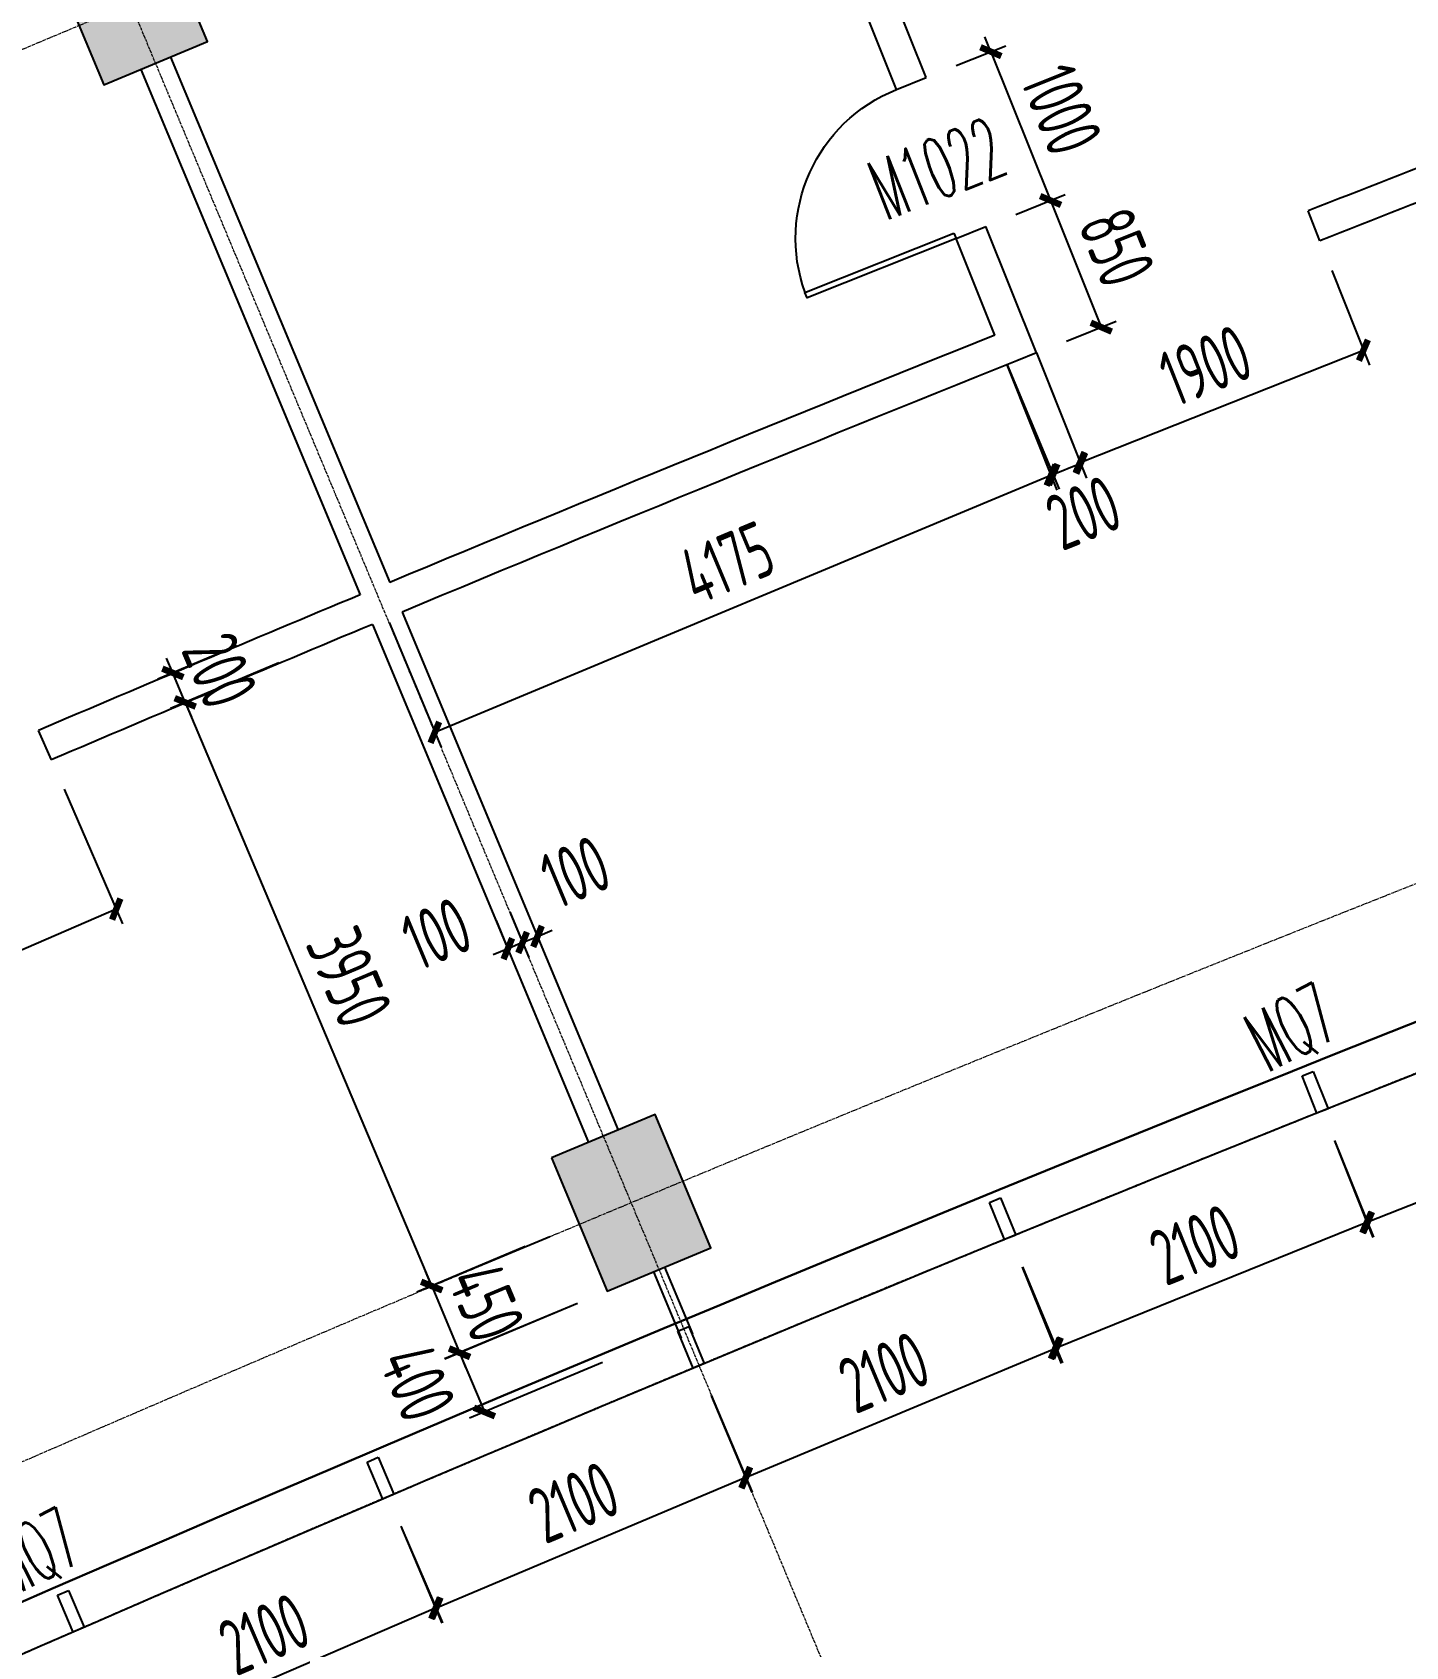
# Model space of a CAD drawing. Header units: millimetres. Extents: x 0 to 12095980, y -6694179 to 0.
# Drawn here: x 11661943 to 11670504, y -6425987 to -6415919 of the extents above; entities that cross this region are included whole.
import ezdxf

# ---------------------------------------------------------------- set-up
doc = ezdxf.new("R2010")
doc.units = ezdxf.units.MM
doc.header["$LTSCALE"] = 10
doc.linetypes.add('A1-RG-AXIS$0$CENTER', pattern=[50.8, 31.75, -6.35, 6.35, -6.35])
doc.linetypes.add('A1-RI-F2$0$HIDDEN2', pattern=[0.1875, 0.125, -0.0625])
for name, color, linetype in [('A1-RD-2F$0$A-DIMS-1：100', 1, 'Continuous'), ('A1-RD-2F$0$A-GLAZ', 140, 'Continuous'), ('A1-RD-2F$0$A-louban', 5, 'Continuous'), ('A1-RG-AXIS$0$A-COLU-HATH', 8, 'Continuous'), ('A1-RG-AXIS$0$A-COLUMN', 7, 'Continuous'), ('A1-RG-AXIS$0$A2-RG-AXIS-150$0$A-DIMS-100', 1, 'Continuous'), ('A1-RI-F2$0$A-DIMS-1：100', 1, 'Continuous'), ('A1-RI-F2$0$A-DOOR', 32, 'Continuous'), ('A1-RI-F2$0$A-FUZHUXIAN', 55, 'A1-RI-F2$0$HIDDEN2'), ('A1-RI-F2$0$A-HOLE', 2, 'Continuous'), ('A1-RI-F2$0$A-STRS-HRAL', 3, 'Continuous'), ('A1-RI-F2$0$A-TEXT1', 4, 'Continuous'), ('A1-RI-F2$0$A-WALL', 7, 'Continuous'), ('A1-RI-F2$0$N-SYMB-DOOR', 13, 'Continuous'), ('A1-RI-F2$0$N-SYMB-DOOR1', 13, 'Continuous'), ('A1-RI-F2$0$N-SYMB-DOOR2', 13, 'Continuous')]:
    doc.layers.add(name, color=color, linetype=linetype)
doc.layers.add('A1-RG-AXIS$0$A-GRID', color=1, linetype='A1-RG-AXIS$0$CENTER', lineweight=9)
doc.styles.add('A1-RD-2F$0$XD2008', font='xd-hzs.shx', dxfattribs={"width": 0.7, "bigfont": 'xd-hztxt.shx'})
doc.styles.add('A1-RG-AXIS$0$A2-RG-AXIS-150$0$XD2008', font='romans.shx', dxfattribs={"width": 0.7})
doc.styles.add('A1-RI-F2$0$ECADI', font='gbeitc.shx', dxfattribs={"width": 0.7, "bigfont": 'gbcbig.shx'})
doc.styles.add('A1-RI-F2$0$ECADI-SYM', font='simplex.shx', dxfattribs={"width": 0.7, "bigfont": 'hztxt.shx'})
doc.styles.add('A1-RI-F2$0$XD2008', font='xd-hzs.shx', dxfattribs={"width": 0.7, "bigfont": 'xd-hztxt.shx'})
doc.dimstyles.new('A1-RD-2F$0$XD100$0', dxfattribs={"dimscale": 100, "dimtxt": 3.5, "dimasz": 2, "dimexe": 1, "dimexo": 2, "dimgap": 1, "dimtad": 1, "dimdec": 0, "dimdsep": 46, "dimtxsty": 'A1-RD-2F$0$XD2008', "dimblk": 'A1-RD-2F$0$_ArchTick', "dimblk1": 'A1-RD-2F$0$_ArchTick', "dimblk2": 'A1-RD-2F$0$_ArchTick', "dimsah": 1, "dimcen": 2.5, "dimclrd": 1, "dimclre": 1, "dimclrt": 4, "dimaunit": 1, "dimadec": 0, "dimazin": 0, "dimtfac": 1, "dimtdec": 0, "dimtix": 1, "dimtmove": 2, "dimatfit": 3, "dimfxl": 1, "dimtolj": 1, "dimtzin": 0, "dimarcsym": 0})
doc.dimstyles.new('A1-RG-AXIS$0$A2-RG-AXIS-150$0$XD100', dxfattribs={"dimscale": 100, "dimtxt": 5.5, "dimasz": 1.5, "dimexe": 1, "dimexo": 2, "dimgap": 0.5, "dimtad": 1, "dimdec": 0, "dimdsep": 46, "dimtxsty": 'A1-RG-AXIS$0$A2-RG-AXIS-150$0$XD2008', "dimblk": 'A1-RG-AXIS$0$A2-RG-AXIS-150$0$_ArchTick', "dimcen": 2.5, "dimclrt": 4, "dimaunit": 1, "dimadec": 3, "dimazin": 0, "dimtfac": 1, "dimtdec": 0, "dimtix": 1, "dimtmove": 0, "dimatfit": 3, "dimfxl": 1, "dimtolj": 1, "dimtzin": 0, "dimarcsym": 0})
doc.dimstyles.new('A1-RI-F2$0$XD100$0', dxfattribs={"dimscale": 100, "dimtxt": 3.5, "dimasz": 2, "dimexe": 1, "dimexo": 2, "dimgap": 1, "dimtad": 1, "dimdec": 0, "dimdsep": 46, "dimtxsty": 'A1-RI-F2$0$XD2008', "dimblk1": 'A1-RI-F2$0$_ArchTick', "dimblk2": 'A1-RI-F2$0$_ArchTick', "dimsah": 1, "dimcen": 2.5, "dimclrd": 1, "dimclre": 1, "dimclrt": 4, "dimaunit": 1, "dimadec": 0, "dimazin": 0, "dimtfac": 1, "dimtdec": 0, "dimtix": 1, "dimtmove": 2, "dimatfit": 3, "dimfxl": 1, "dimtolj": 1, "dimtzin": 0, "dimarcsym": 0})

# ---------------------------------------------------------------- blocks, each defined once
blk = doc.blocks.new('A1-RI-F2$0$A-X-D2-60$0$d1000')
at = {"layer": 'A1-RI-F2$0$A-DOOR'}
blk.add_lwpolyline([(1257258, 175907), (1257258, 175942), (1256258, 175942), (1256258, 175907)], close=True, dxfattribs=at)
blk.add_arc((1257258, 175942), 1000, 182.0058, 269.9549, dxfattribs=at)
blk = doc.blocks.new('A1-RD-2F$0$_ArchTick')
at = {"color": 0, "linetype": 'ByBlock', "const_width": 0.4}
blk.add_lwpolyline([(-0.5, -0.5), (0.5, 0.5)], dxfattribs=at)
blk = doc.blocks.new('*D660')
at = {"layer": 'A1-RD-2F$0$A-DIMS-1：100', "color": 1, "linetype": 'ByBlock', "lineweight": -2, "transparency": 16777216}
for p, q in [((11672011, -6422058), (11672250, -6422661)), ((11672213, -6422568), (11670261, -6423342)), ((11670059, -6422832), (11670298, -6423435))]:
    blk.add_line(p, q, dxfattribs=at)
at = {"layer": 'A1-RD-2F$0$A-DIMS-1：100', "color": 1, "linetype": 'ByBlock', "lineweight": -2, "transparency": 16777216, "xscale": 100, "yscale": 100, "zscale": 100}
for p, rotation in [((11672213, -6422568), 21.61996780708909), ((11670261, -6423342), 201.6199678070891)]:
    blk.add_blockref('A1-RD-2F$0$_ArchTick', p, dxfattribs=dict(at, rotation=rotation))
at = {"layer": 'A1-RD-2F$0$A-DIMS-1：100', "color": 4, "linetype": 'ByBlock', "transparency": 16777216, "insert": (11671136, -6422699), "char_height": 350, "attachment_point": 5, "rotation": 21.62, "style": 'A1-RD-2F$0$XD2008'}
blk.add_mtext('\\A1;2100', dxfattribs=at)
blk = doc.blocks.new('*D661')
at = {"layer": 'A1-RD-2F$0$A-DIMS-1：100', "color": 1, "linetype": 'ByBlock', "lineweight": -2, "transparency": 16777216}
for p, q in [((11670060, -6422831), (11670303, -6423432)), ((11670266, -6423340), (11668319, -6424127)), ((11668113, -6423619), (11668357, -6424220))]:
    blk.add_line(p, q, dxfattribs=at)
at = {"layer": 'A1-RD-2F$0$A-DIMS-1：100', "color": 1, "linetype": 'ByBlock', "lineweight": -2, "transparency": 16777216, "xscale": 100, "yscale": 100, "zscale": 100}
for p, rotation in [((11670266, -6423340), 22.03060813110911), ((11668319, -6424127), 202.0306081311091)]:
    blk.add_blockref('A1-RD-2F$0$_ArchTick', p, dxfattribs=dict(at, rotation=rotation))
at = {"layer": 'A1-RD-2F$0$A-DIMS-1：100', "color": 4, "linetype": 'ByBlock', "transparency": 16777216, "insert": (11669189, -6423479), "char_height": 350, "attachment_point": 5, "rotation": 22.0306, "style": 'A1-RD-2F$0$XD2008'}
blk.add_mtext('\\A1;2100', dxfattribs=at)
blk = doc.blocks.new('*D662')
at = {"layer": 'A1-RD-2F$0$A-DIMS-1：100', "color": 1, "linetype": 'ByBlock', "lineweight": -2, "transparency": 16777216}
for p, q in [((11668115, -6423618), (11668365, -6424217)), ((11668327, -6424124), (11666389, -6424933)), ((11666177, -6424427), (11666427, -6425025))]:
    blk.add_line(p, q, dxfattribs=at)
at = {"layer": 'A1-RD-2F$0$A-DIMS-1：100', "color": 1, "linetype": 'ByBlock', "lineweight": -2, "transparency": 16777216, "xscale": 100, "yscale": 100, "zscale": 100}
for p, rotation in [((11668327, -6424124), 22.64786815170565), ((11666389, -6424933), 202.6478681517056)]:
    blk.add_blockref('A1-RD-2F$0$_ArchTick', p, dxfattribs=dict(at, rotation=rotation))
at = {"layer": 'A1-RD-2F$0$A-DIMS-1：100', "color": 4, "linetype": 'ByBlock', "transparency": 16777216, "insert": (11667252, -6424275), "char_height": 350, "attachment_point": 5, "rotation": 22.6479, "style": 'A1-RD-2F$0$XD2008'}
blk.add_mtext('\\A1;2100', dxfattribs=at)
blk = doc.blocks.new('*D663')
at = {"layer": 'A1-RD-2F$0$A-DIMS-1：100', "color": 1, "linetype": 'ByBlock', "lineweight": -2, "transparency": 16777216}
for p, q in [((11666175, -6424419), (11666430, -6425024)), ((11666391, -6424932), (11664456, -6425748)), ((11664240, -6425235), (11664495, -6425840))]:
    blk.add_line(p, q, dxfattribs=at)
at = {"layer": 'A1-RD-2F$0$A-DIMS-1：100', "color": 1, "linetype": 'ByBlock', "lineweight": -2, "transparency": 16777216, "xscale": 100, "yscale": 100, "zscale": 100}
for p, rotation in [((11666391, -6424932), 22.85530007704234), ((11664456, -6425748), 202.8553000770423)]:
    blk.add_blockref('A1-RD-2F$0$_ArchTick', p, dxfattribs=dict(at, rotation=rotation))
at = {"layer": 'A1-RD-2F$0$A-DIMS-1：100', "color": 4, "linetype": 'ByBlock', "transparency": 16777216, "insert": (11665317, -6425086), "char_height": 350, "attachment_point": 5, "rotation": 22.8553, "style": 'A1-RD-2F$0$XD2008'}
blk.add_mtext('\\A1;2100', dxfattribs=at)
blk = doc.blocks.new('*D664')
at = {"layer": 'A1-RD-2F$0$A-DIMS-1：100', "color": 1, "linetype": 'ByBlock', "lineweight": -2, "transparency": 16777216}
for p, q in [((11664241, -6425235), (11664500, -6425837)), ((11664461, -6425745), (11662532, -6426575)), ((11662312, -6426064), (11662571, -6426667))]:
    blk.add_line(p, q, dxfattribs=at)
at = {"layer": 'A1-RD-2F$0$A-DIMS-1：100', "color": 1, "linetype": 'ByBlock', "lineweight": -2, "transparency": 16777216, "xscale": 100, "yscale": 100, "zscale": 100}
for p, rotation in [((11664461, -6425745), 23.2646039055425), ((11662532, -6426575), 203.2646039055425)]:
    blk.add_blockref('A1-RD-2F$0$_ArchTick', p, dxfattribs=dict(at, rotation=rotation))
at = {"layer": 'A1-RD-2F$0$A-DIMS-1：100', "color": 4, "linetype": 'ByBlock', "transparency": 16777216, "insert": (11663388, -6425908), "char_height": 350, "attachment_point": 5, "rotation": 23.2646, "style": 'A1-RD-2F$0$XD2008'}
blk.add_mtext('\\A1;2100', dxfattribs=at)
blk = doc.blocks.new('A1-RD-2F$0$chuangkuang')
at = {"linetype": 'ByBlock'}
for p, q in [((11593433, -6456040), (11593631, -6455887)), ((11593631, -6455887), (11593677, -6455946)), ((11593677, -6455946), (11593479, -6456099)), ((11593479, -6456099), (11593433, -6456040))]:
    blk.add_line(p, q, dxfattribs=at)
blk = doc.blocks.new('A1-RI-F2$0$_ArchTick')
at = {"color": 0, "linetype": 'ByBlock', "const_width": 0.4}
blk.add_lwpolyline([(-0.5, -0.5), (0.5, 0.5)], dxfattribs=at)
blk = doc.blocks.new('*D326')
at = {"layer": 'A1-RI-F2$0$A-DIMS-1：100', "color": 1, "linetype": 'ByBlock', "lineweight": -2, "transparency": 16777216}
for p, q in [((11670043, -6417405), (11670277, -6417995)), ((11668474, -6418602), (11670240, -6417902)), ((11668277, -6418105), (11668511, -6418695))]:
    blk.add_line(p, q, dxfattribs=at)
at = {"layer": 'A1-RI-F2$0$A-DIMS-1：100', "color": 1, "linetype": 'ByBlock', "lineweight": -2, "transparency": 16777216, "xscale": 100, "yscale": 100, "zscale": 100}
for p, rotation in [((11670240, -6417902), 21.62297107908178), ((11668474, -6418602), 201.6229710790817)]:
    blk.add_blockref('A1-RI-F2$0$_ArchTick', p, dxfattribs=dict(at, rotation=rotation))
at = {"layer": 'A1-RI-F2$0$A-DIMS-1：100', "color": 4, "linetype": 'ByBlock', "transparency": 16777216, "insert": (11669256, -6417997), "char_height": 350, "attachment_point": 5, "rotation": 21.623, "style": 'A1-RI-F2$0$XD2008'}
blk.add_mtext('\\A1;1900', dxfattribs=at)
blk = doc.blocks.new('*D327')
at = {"layer": 'A1-RI-F2$0$A-DIMS-1：100', "color": 1, "linetype": 'ByBlock', "lineweight": -2, "transparency": 16777216}
for p, q in [((11668203, -6417919), (11668515, -6418699)), ((11668017, -6417993), (11668330, -6418774)), ((11668293, -6418681), (11668478, -6418606))]:
    blk.add_line(p, q, dxfattribs=at)
at = {"layer": 'A1-RI-F2$0$A-DIMS-1：100', "color": 1, "linetype": 'ByBlock', "lineweight": -2, "transparency": 16777216, "xscale": 100, "yscale": 100, "zscale": 100}
for p, rotation in [((11668478, -6418606), 21.8251589464894), ((11668293, -6418681), 201.8251589464894)]:
    blk.add_blockref('A1-RI-F2$0$_ArchTick', p, dxfattribs=dict(at, rotation=rotation))
at = {"layer": 'A1-RI-F2$0$A-DIMS-1：100', "color": 4, "linetype": 'ByBlock', "transparency": 16777216, "insert": (11668495, -6418915), "char_height": 350, "attachment_point": 5, "rotation": 21.8252, "style": 'A1-RI-F2$0$XD2008'}
blk.add_mtext('\\A1;200', dxfattribs=at)
blk = doc.blocks.new('*D410')
at = {"layer": 'A1-RI-F2$0$A-DIMS-1：100', "color": 1, "linetype": 'ByBlock', "lineweight": -2, "transparency": 16777216}
for p, q in [((11665011, -6421365), (11665130, -6421649)), ((11664919, -6421403), (11665038, -6421688)), ((11664999, -6421595), (11665092, -6421557)), ((11665092, -6421557), (11665184, -6421518)), ((11664999, -6421595), (11664907, -6421634))]:
    blk.add_line(p, q, dxfattribs=at)
at = {"layer": 'A1-RI-F2$0$A-DIMS-1：100', "color": 1, "linetype": 'ByBlock', "lineweight": -2, "transparency": 16777216, "xscale": 100, "yscale": 100, "zscale": 100}
for p, rotation in [((11665092, -6421557), 202.6478681469341), ((11664999, -6421595), 22.64786814693418)]:
    blk.add_blockref('A1-RI-F2$0$_ArchTick', p, dxfattribs=dict(at, rotation=rotation))
at = {"layer": 'A1-RI-F2$0$A-DIMS-1：100', "color": 4, "linetype": 'ByBlock', "transparency": 16777216, "insert": (11665328, -6421155), "char_height": 350, "attachment_point": 5, "rotation": 22.6479, "style": 'A1-RI-F2$0$XD2008'}
blk.add_mtext('\\A1;100', dxfattribs=at)
blk = doc.blocks.new('*D411')
at = {"layer": 'A1-RI-F2$0$A-DIMS-1：100', "color": 1, "linetype": 'ByBlock', "lineweight": -2, "transparency": 16777216}
for p, q in [((11664834, -6421459), (11664945, -6421726)), ((11664926, -6421420), (11665038, -6421688)), ((11664999, -6421595), (11665092, -6421557)), ((11664907, -6421634), (11664815, -6421672)), ((11664999, -6421595), (11664907, -6421634))]:
    blk.add_line(p, q, dxfattribs=at)
at = {"layer": 'A1-RI-F2$0$A-DIMS-1：100', "color": 1, "linetype": 'ByBlock', "lineweight": -2, "transparency": 16777216, "xscale": 100, "yscale": 100, "zscale": 100}
for p, rotation in [((11664907, -6421634), 22.64786814611665), ((11664999, -6421595), 202.6478681461167)]:
    blk.add_blockref('A1-RI-F2$0$_ArchTick', p, dxfattribs=dict(at, rotation=rotation))
at = {"layer": 'A1-RI-F2$0$A-DIMS-1：100', "color": 4, "linetype": 'ByBlock', "transparency": 16777216, "insert": (11664463, -6421540), "char_height": 350, "attachment_point": 5, "rotation": 22.6479, "style": 'A1-RI-F2$0$XD2008'}
blk.add_mtext('\\A1;100', dxfattribs=at)
blk = doc.blocks.new('*D413')
at = {"layer": 'A1-RI-F2$0$A-DIMS-1：100', "color": 1, "linetype": 'ByBlock', "lineweight": -2, "transparency": 16777216}
for p, q in [((11670230, -6413093), (11669646, -6413318)), ((11669739, -6413282), (11671015, -6416595)), ((11671507, -6416406), (11670922, -6416631))]:
    blk.add_line(p, q, dxfattribs=at)
at = {"layer": 'A1-RI-F2$0$A-DIMS-1：100', "color": 1, "linetype": 'ByBlock', "lineweight": -2, "transparency": 16777216, "xscale": 100, "yscale": 100, "zscale": 100}
for p, rotation in [((11669739, -6413282), 111.0690063712773), ((11671015, -6416595), 291.0690063712773)]:
    blk.add_blockref('A1-RI-F2$0$_ArchTick', p, dxfattribs=dict(at, rotation=rotation))
at = {"layer": 'A1-RI-F2$0$A-DIMS-1：100', "color": 4, "linetype": 'ByBlock', "transparency": 16777216, "insert": (11670634, -6414840), "char_height": 350, "attachment_point": 5, "rotation": 291.069, "style": 'A1-RI-F2$0$XD2008'}
blk.add_mtext('\\A1;3550', dxfattribs=at)
blk = doc.blocks.new('*D415')
at = {"layer": 'A1-RI-F2$0$A-DIMS-1：100', "color": 1, "linetype": 'ByBlock', "lineweight": -2, "transparency": 16777216}
for p, q in [((11667918, -6416040), (11667881, -6415947)), ((11667701, -6416127), (11668011, -6416003)), ((11667918, -6416040), (11668290, -6416968)), ((11668073, -6417055), (11668382, -6416931)), ((11668290, -6416968), (11668327, -6417061))]:
    blk.add_line(p, q, dxfattribs=at)
at = {"layer": 'A1-RI-F2$0$A-DIMS-1：100', "color": 1, "linetype": 'ByBlock', "lineweight": -2, "transparency": 16777216, "xscale": 100, "yscale": 100, "zscale": 100}
for p, rotation in [((11667918, -6416040), 291.8251589461732), ((11668290, -6416968), 111.8251589461732)]:
    blk.add_blockref('A1-RI-F2$0$_ArchTick', p, dxfattribs=dict(at, rotation=rotation))
at = {"layer": 'A1-RI-F2$0$A-DIMS-1：100', "color": 4, "linetype": 'ByBlock', "transparency": 16777216, "insert": (11668359, -6416402), "char_height": 350, "attachment_point": 5, "rotation": 291.8252, "style": 'A1-RI-F2$0$XD2008'}
blk.add_mtext('\\A1;1000', dxfattribs=at)
blk = doc.blocks.new('*D416')
at = {"layer": 'A1-RI-F2$0$A-DIMS-1：100', "color": 1, "linetype": 'ByBlock', "lineweight": -2, "transparency": 16777216}
for p, q in [((11668073, -6417055), (11668382, -6416931)), ((11668290, -6416968), (11668606, -6417758)), ((11668389, -6417845), (11668699, -6417721))]:
    blk.add_line(p, q, dxfattribs=at)
at = {"layer": 'A1-RI-F2$0$A-DIMS-1：100', "color": 1, "linetype": 'ByBlock', "lineweight": -2, "transparency": 16777216, "xscale": 100, "yscale": 100, "zscale": 100}
for p, rotation in [((11668290, -6416968), 111.8251589459912), ((11668606, -6417758), 291.8251589459912)]:
    blk.add_blockref('A1-RI-F2$0$_ArchTick', p, dxfattribs=dict(at, rotation=rotation))
at = {"layer": 'A1-RI-F2$0$A-DIMS-1：100', "color": 4, "linetype": 'ByBlock', "transparency": 16777216, "insert": (11668703, -6417261), "char_height": 350, "attachment_point": 5, "rotation": 291.8252, "style": 'A1-RI-F2$0$XD2008'}
blk.add_mtext('\\A1;850', dxfattribs=at)
blk = doc.blocks.new('*D419')
at = {"layer": 'A1-RI-F2$0$A-DIMS-1：100', "color": 1, "linetype": 'ByBlock', "lineweight": -2, "transparency": 16777216}
for p, q in [((11668020, -6417992), (11668344, -6418769)), ((11668306, -6418677), (11664452, -6420285)), ((11664167, -6419600), (11664491, -6420377))]:
    blk.add_line(p, q, dxfattribs=at)
at = {"layer": 'A1-RI-F2$0$A-DIMS-1：100', "color": 1, "linetype": 'ByBlock', "lineweight": -2, "transparency": 16777216, "xscale": 100, "yscale": 100, "zscale": 100}
for p, rotation in [((11668306, -6418677), 22.64786815172411), ((11664452, -6420285), 202.6478681517241)]:
    blk.add_blockref('A1-RI-F2$0$_ArchTick', p, dxfattribs=dict(at, rotation=rotation))
at = {"layer": 'A1-RI-F2$0$A-DIMS-1：100', "color": 4, "linetype": 'ByBlock', "transparency": 16777216, "insert": (11666273, -6419227), "char_height": 350, "attachment_point": 5, "rotation": 22.6479, "style": 'A1-RI-F2$0$XD2008'}
blk.add_mtext('\\A1;4175', dxfattribs=at)
blk = doc.blocks.new('*D420')
at = {"layer": 'A1-RI-F2$0$A-DIMS-1：100', "color": 1, "linetype": 'ByBlock', "lineweight": -2, "transparency": 16777216}
for p, q in [((11662141, -6420640), (11662506, -6421479)), ((11662466, -6421387), (11660723, -6422144)), ((11660398, -6421396), (11660763, -6422236))]:
    blk.add_line(p, q, dxfattribs=at)
at = {"layer": 'A1-RI-F2$0$A-DIMS-1：100', "color": 1, "linetype": 'ByBlock', "lineweight": -2, "transparency": 16777216, "xscale": 100, "yscale": 100, "zscale": 100}
for p, rotation in [((11662466, -6421387), 23.47057735740944), ((11660723, -6422144), 203.4705773574094)]:
    blk.add_blockref('A1-RI-F2$0$_ArchTick', p, dxfattribs=dict(at, rotation=rotation))
at = {"layer": 'A1-RI-F2$0$A-DIMS-1：100', "color": 4, "linetype": 'ByBlock', "transparency": 16777216, "insert": (11661485, -6421514), "char_height": 350, "attachment_point": 5, "rotation": 23.4706, "style": 'A1-RI-F2$0$XD2008'}
blk.add_mtext('\\A1;1900', dxfattribs=at)
blk = doc.blocks.new('*D429')
at = {"layer": 'A1-RI-F2$0$A-DIMS-1：100', "color": 1, "linetype": 'ByBlock', "lineweight": -2, "transparency": 16777216}
for p, q in [((11665169, -6423430), (11664340, -6423776)), ((11664433, -6423738), (11664394, -6423645)), ((11664433, -6423738), (11664606, -6424153)), ((11665342, -6423846), (11664513, -6424191)), ((11664606, -6424153), (11664644, -6424245))]:
    blk.add_line(p, q, dxfattribs=at)
at = {"layer": 'A1-RI-F2$0$A-DIMS-1：100', "color": 1, "linetype": 'ByBlock', "lineweight": -2, "transparency": 16777216, "xscale": 100, "yscale": 100, "zscale": 100}
for p, rotation in [((11664433, -6423738), 292.6478714468427), ((11664606, -6424153), 112.6478714468427)]:
    blk.add_blockref('A1-RI-F2$0$_ArchTick', p, dxfattribs=dict(at, rotation=rotation))
at = {"layer": 'A1-RI-F2$0$A-DIMS-1：100', "color": 4, "linetype": 'ByBlock', "transparency": 16777216, "insert": (11664773, -6423839), "char_height": 350, "attachment_point": 5, "rotation": 292.6479, "style": 'A1-RI-F2$0$XD2008'}
blk.add_mtext('\\A1;450', dxfattribs=at)
blk = doc.blocks.new('*D430')
at = {"layer": 'A1-RI-F2$0$A-DIMS-1：100', "color": 1, "linetype": 'ByBlock', "lineweight": -2, "transparency": 16777216}
for p, q in [((11665342, -6423846), (11664514, -6424193)), ((11664606, -6424154), (11664761, -6424523)), ((11665497, -6424215), (11664669, -6424562))]:
    blk.add_line(p, q, dxfattribs=at)
at = {"layer": 'A1-RI-F2$0$A-DIMS-1：100', "color": 1, "linetype": 'ByBlock', "lineweight": -2, "transparency": 16777216, "xscale": 100, "yscale": 100, "zscale": 100}
for p, rotation in [((11664606, -6424154), 112.7157299540214), ((11664761, -6424523), 292.7157299540214)]:
    blk.add_blockref('A1-RI-F2$0$_ArchTick', p, dxfattribs=dict(at, rotation=rotation))
at = {"layer": 'A1-RI-F2$0$A-DIMS-1：100', "color": 4, "linetype": 'ByBlock', "transparency": 16777216, "insert": (11664344, -6424340), "char_height": 350, "attachment_point": 5, "rotation": 292.7157, "style": 'A1-RI-F2$0$XD2008'}
blk.add_mtext('\\A1;400', dxfattribs=at)
blk = doc.blocks.new('*D445')
at = {"layer": 'A1-RI-F2$0$A-DIMS-1：100', "color": 1, "linetype": 'ByBlock', "lineweight": -2, "transparency": 16777216}
for p, q in [((11663480, -6419852), (11662804, -6420137)), ((11662896, -6420098), (11664432, -6423737)), ((11665016, -6423491), (11664340, -6423776))]:
    blk.add_line(p, q, dxfattribs=at)
at = {"layer": 'A1-RI-F2$0$A-DIMS-1：100', "color": 1, "linetype": 'ByBlock', "lineweight": -2, "transparency": 16777216, "xscale": 100, "yscale": 100, "zscale": 100}
for p, rotation in [((11662896, -6420098), 112.8845345966942), ((11664432, -6423737), 292.8845345966942)]:
    blk.add_blockref('A1-RI-F2$0$_ArchTick', p, dxfattribs=dict(at, rotation=rotation))
at = {"layer": 'A1-RI-F2$0$A-DIMS-1：100', "color": 4, "linetype": 'ByBlock', "transparency": 16777216, "insert": (11663918, -6421811), "char_height": 350, "attachment_point": 5, "rotation": 292.8845, "style": 'A1-RI-F2$0$XD2008'}
blk.add_mtext('\\A1;3950', dxfattribs=at)
blk = doc.blocks.new('*D446')
at = {"layer": 'A1-RI-F2$0$A-DIMS-1：100', "color": 1, "linetype": 'ByBlock', "lineweight": -2, "transparency": 16777216}
for p, q in [((11663217, -6419746), (11662726, -6419953)), ((11662819, -6419914), (11662780, -6419822)), ((11663295, -6419930), (11662804, -6420137)), ((11662896, -6420098), (11662819, -6419914)), ((11662896, -6420098), (11662935, -6420190))]:
    blk.add_line(p, q, dxfattribs=at)
at = {"layer": 'A1-RI-F2$0$A-DIMS-1：100', "color": 1, "linetype": 'ByBlock', "lineweight": -2, "transparency": 16777216, "xscale": 100, "yscale": 100, "zscale": 100}
for p, rotation in [((11662819, -6419914), 292.9230462904589), ((11662896, -6420098), 112.9230462904589)]:
    blk.add_blockref('A1-RI-F2$0$_ArchTick', p, dxfattribs=dict(at, rotation=rotation))
at = {"layer": 'A1-RI-F2$0$A-DIMS-1：100', "color": 4, "linetype": 'ByBlock', "transparency": 16777216, "insert": (11663111, -6419899), "char_height": 350, "attachment_point": 5, "rotation": 292.923, "style": 'A1-RI-F2$0$XD2008'}
blk.add_mtext('\\A1;200', dxfattribs=at)
blk = doc.blocks.new('A1-RI-F2$0$mc')
at = {"layer": 'A1-RI-F2$0$N-SYMB-DOOR', "style": 'A1-RI-F2$0$ECADI-SYM', "width": 0.7}
for tag, p in [('门窗主编号1', (55.7, -311.3)), ('门窗主编号2', (667.6, -311.3))]:
    blk.add_attdef(tag, p, '', height=180, dxfattribs=at)
at = {"layer": 'A1-RI-F2$0$N-SYMB-DOOR', "style": 'A1-RI-F2$0$ECADI-SYM', "width": 0.7, "flags": 1}
for tag, p in [('洞口尺寸(宽X高)', (55.6, -717.2)), ('备注', (57.1, -921.2))]:
    blk.add_attdef(tag, p, '', height=180, dxfattribs=at)
at = {"layer": 'A1-RI-F2$0$N-SYMB-DOOR1', "style": 'A1-RI-F2$0$ECADI-SYM', "width": 0.7}
blk.add_attdef('门窗辅编号1', (55.7, -516.1), '', height=180, dxfattribs=at)
at = {"layer": 'A1-RI-F2$0$N-SYMB-DOOR2', "style": 'A1-RI-F2$0$ECADI-SYM', "width": 0.7}
blk.add_attdef('门窗辅编号2', (311.5, -516.1), '', height=180, dxfattribs=at)
blk = doc.blocks.new('A1-RG-AXIS$0$A2-RG-AXIS-150$0$_ArchTick')
at = {"color": 0, "linetype": 'ByBlock', "const_width": 0.4}
blk.add_lwpolyline([(-0.5, -0.5), (0.5, 0.5)], dxfattribs=at)
blk = doc.blocks.new('*D722')
at = {"layer": 'A1-RG-AXIS$0$A2-RG-AXIS-150$0$A-DIMS-100', "color": 0, "lineweight": -2, "ltscale": 3, "transparency": 16777216}
for p, q in [((11670910, -6387267), (11670916, -6387284)), ((11580897, -6435951), (11580908, -6435965))]:
    blk.add_line(p, q, dxfattribs=at)
blk.add_arc((11778732, -6694179), 325182, 109.35703, 127.45663, dxfattribs=at)
at = {"layer": 'A1-RG-AXIS$0$A2-RG-AXIS-150$0$A-DIMS-100', "color": 0, "lineweight": -2, "ltscale": 3, "transparency": 16777216, "xscale": 150, "yscale": 150, "zscale": 150}
for p, rotation in [((11670949, -6387378), 19.35703132825471), ((11580969, -6436044), 217.4566338573137)]:
    blk.add_blockref('A1-RG-AXIS$0$A2-RG-AXIS-150$0$_ArchTick', p, dxfattribs=dict(at, rotation=rotation))
at = {"layer": 'A1-RG-AXIS$0$A2-RG-AXIS-150$0$A-DIMS-100', "color": 4, "ltscale": 3, "transparency": 16777216, "insert": (11623903, -6407911), "char_height": 375, "attachment_point": 5, "rotation": 28.4068, "style": 'A1-RG-AXIS$0$A2-RG-AXIS-150$0$XD2008'}
blk.add_mtext('\\A1;18°5\'59"', dxfattribs=at)
blk = doc.blocks.new('A1-RG-AXIS$0$colu')
at = {"layer": 'A1-RG-AXIS$0$A-COLU-HATH', "linetype": 'ByBlock'}
h = blk.add_hatch(color=256, dxfattribs=at)
h.paths.add_polyline_path([(11591264, -6433839), (11591159, -6433557), (11590222, -6433908), (11590400, -6434382)])
h.paths.add_polyline_path([(11582706, -6437301), (11582516, -6436795), (11581580, -6437146), (11581701, -6437474)])
h.paths.add_polyline_path([(11590472, -6449024), (11591080, -6449817), (11591635, -6449392), (11591027, -6448598)])
h.paths.add_polyline_path([(11597647, -6443800), (11598174, -6444530), (11598741, -6444120), (11598215, -6443391)])
h.paths.add_polyline_path([(11585545, -6442594), (11586154, -6443388), (11586709, -6442962), (11586101, -6442168)])
h.paths.add_polyline_path([(11592849, -6437150), (11593376, -6437880), (11593943, -6437471), (11593417, -6436741)])
h.paths.add_polyline_path([(11606395, -6455924), (11606921, -6456654), (11607489, -6456244), (11606962, -6455514)])
h.paths.add_polyline_path([(11601626, -6449315), (11602153, -6450044), (11602720, -6449635), (11602194, -6448905)])
edge = h.paths.add_edge_path()
edge.add_arc((11595249, -6454684), 425, 0, 360)
edge = h.paths.add_edge_path()
edge.add_arc((11600176, -6461115), 425, 0, 360)
h.paths.add_polyline_path([(11613307, -6451074), (11613812, -6451818), (11614392, -6451425), (11613886, -6450680)])
h.paths.add_polyline_path([(11620356, -6446424), (11620839, -6447183), (11621430, -6446806), (11620946, -6446047)])
h.paths.add_polyline_path([(11615974, -6439552), (11616458, -6440311), (11617048, -6439934), (11616564, -6439175)])
h.paths.add_polyline_path([(11608730, -6444330), (11609235, -6445075), (11609815, -6444682), (11609309, -6443937)])
h.paths.add_polyline_path([(11600306, -6431919), (11600812, -6432664), (11601391, -6432270), (11600885, -6431526)])
h.paths.add_polyline_path([(11607910, -6426904), (11608394, -6427663), (11608984, -6427286), (11608500, -6426527)])
h.paths.add_polyline_path([(11630302, -6423285), (11630693, -6423983), (11631129, -6423739), (11630739, -6423040)])
h.paths.add_polyline_path([(11626248, -6416039), (11626639, -6416737), (11627075, -6416493), (11626684, -6415795)])
h.paths.add_polyline_path([(11627535, -6441978), (11627997, -6442751), (11628598, -6442392), (11628136, -6441619)])
h.paths.add_polyline_path([(11634839, -6437741), (11635279, -6438526), (11635889, -6438184), (11635450, -6437399)])
h.paths.add_polyline_path([(11615655, -6422109), (11616117, -6422881), (11616718, -6422522), (11616256, -6421750)])
h.paths.add_polyline_path([(11619863, -6429147), (11620325, -6429919), (11620926, -6429560), (11620464, -6428788)])
h.paths.add_polyline_path([(11630859, -6430629), (11631299, -6431414), (11631910, -6431072), (11631470, -6430287)])
h.paths.add_polyline_path([(11627539, -6424694), (11627978, -6425480), (11628589, -6425138), (11628150, -6424353)])
h.paths.add_polyline_path([(11623353, -6434983), (11623815, -6435756), (11624415, -6435396), (11623953, -6434624)])
h.paths.add_polyline_path([(11623535, -6417538), (11623974, -6418324), (11624585, -6417982), (11624146, -6417197)])
h.paths.add_polyline_path([(11635339, -6420464), (11635756, -6421262), (11636376, -6420938), (11635960, -6420140)])
h.paths.add_polyline_path([(11645506, -6407138), (11645842, -6407864), (11645388, -6408074), (11645053, -6407348)])
h.paths.add_polyline_path([(11648218, -6414201), (11648554, -6414927), (11649008, -6414718), (11648672, -6413991)])
h.paths.add_polyline_path([(11649797, -6429904), (11650191, -6430713), (11650820, -6430407), (11650426, -6429597)])
h.paths.add_polyline_path([(11632163, -6412872), (11631542, -6413196), (11632283, -6414615), (11632904, -6414290)])
h.paths.add_polyline_path([(11648553, -6404923), (11647915, -6405211), (11648573, -6406669), (11649211, -6406381)])
h.paths.add_polyline_path([(11638488, -6426491), (11638905, -6427289), (11639525, -6426965), (11639108, -6426167)])
h.paths.add_polyline_path([(11646232, -6422575), (11646626, -6423384), (11647255, -6423078), (11646862, -6422268)])
h.paths.add_polyline_path([(11643258, -6416460), (11643651, -6417269), (11644281, -6416963), (11643887, -6416153)])
edge = h.paths.add_edge_path()
edge.add_arc((11640554, -6410101), 425, 0, 360)
h.paths.add_polyline_path([(11642262, -6433715), (11642678, -6434512), (11643299, -6434188), (11642882, -6433391)])
h.paths.add_polyline_path([(11657439, -6426310), (11657809, -6427131), (11658447, -6426843), (11658077, -6426022)])
h.paths.add_polyline_path([(11654086, -6418882), (11654456, -6419702), (11655094, -6419414), (11654724, -6418594)])
h.paths.add_polyline_path([(11659423, -6409141), (11659770, -6409971), (11660416, -6409702), (11660069, -6408871)])
h.paths.add_polyline_path([(11651288, -6412684), (11651658, -6413504), (11652296, -6413216), (11651926, -6412396)])
h.paths.add_polyline_path([(11672567, -6404095), (11672841, -6404846), (11673311, -6404675), (11673037, -6403924)])
h.paths.add_polyline_path([(11669749, -6396288), (11670092, -6397229), (11670562, -6397058), (11670219, -6396117)])
h.paths.add_polyline_path([(11678236, -6409178), (11678568, -6410121), (11679228, -6409889), (11678897, -6408946)])
h.paths.add_polyline_path([(11675949, -6402668), (11676281, -6403611), (11676941, -6403379), (11676610, -6402436)])
h.paths.add_polyline_path([(11662042, -6415416), (11662388, -6416247), (11663034, -6415977), (11662688, -6415147)])
h.paths.add_polyline_path([(11670094, -6412181), (11670417, -6413021), (11671070, -6412770), (11670748, -6411930)])
h.paths.add_polyline_path([(11656266, -6401573), (11656651, -6402496), (11657297, -6402226), (11656912, -6401304)])
h.paths.add_polyline_path([(11664718, -6398177), (11665077, -6399111), (11665730, -6398860), (11665372, -6397926)])
h.paths.add_polyline_path([(11667657, -6405832), (11667980, -6406673), (11668633, -6406422), (11668311, -6405582)])
h.paths.add_polyline_path([(11673265, -6395025), (11673596, -6395969), (11674256, -6395737), (11673925, -6394793)])
edge = h.paths.add_edge_path()
edge.add_arc((11681417, -6417175), 425, 0, 360)
h.paths.add_polyline_path([(11673015, -6419789), (11673338, -6420629), (11673991, -6420379), (11673669, -6419538)])
h.paths.add_polyline_path([(11665180, -6422938), (11665527, -6423769), (11666173, -6423499), (11665826, -6422668)])
at = {"layer": 'A1-RG-AXIS$0$A-COLUMN'}
for points in [[(11662042, -6415416), (11662388, -6416247), (11663034, -6415977), (11662688, -6415147)], [(11665180, -6422938), (11665527, -6423769), (11666173, -6423499), (11665826, -6422668)]]:
    blk.add_lwpolyline(points, close=True, dxfattribs=at)
blk = doc.blocks.new('A1-RD-2F')
at = {"layer": 'A1-RD-2F$0$A-GLAZ', "ltscale": 0.25}
for radius, start, end in [(292800, 108.984813, 127.828852), (292500, 108.926088, 127.887577), (292500, 108.926088, 127.887577)]:
    blk.add_arc((11778729.3, -6694180.2), radius, start, end, dxfattribs=at)
at = {"layer": 'A1-RD-2F$0$A-louban'}
blk.add_lwpolyline([(11599153.7, -6462913.2, -0.0824084), (11683476.3, -6417307.1), (11680002.4, -6407186.8, 0.0013421)], format="xyb", dxfattribs=at)
blk.add_lwpolyline([(11669661, -6410633.4), (11668693.3, -6408112.8, 0.0140492), (11652817.9, -6414736.6), (11653928.7, -6417197.6, -0.0140466)], format="xyb", close=True, dxfattribs=at)
at = {"linetype": 'ByBlock'}
for p, rotation in [((2261420, -15780421.7), 73.95713943333763), ((2326907.9, -15848524.9), 74.36854673876263), ((2392869.7, -15916143), 74.77987216707447), ((2459320.8, -15983291.2), 75.19123170930578), ((2526251.9, -16049960.2), 75.60258835771755)]:
    blk.add_blockref('A1-RD-2F$0$chuangkuang', p, dxfattribs=dict(at, rotation=rotation))
at = {"layer": 'A1-RD-2F$0$A-DIMS-1：100', "color": 3, "linetype": 'ByBlock'}
for p1, p2, distance, picture, middle in [((11671937.2, -6421872.1), (11669985, -6422645.9), 748.6, '*D660', (11671135.6, -6422699.3)), ((11669985, -6422645.9), (11668038.3, -6423433.6), 748.6, '*D661', (11669189.3, -6423478.7)), ((11668038.3, -6423433.6), (11666100.3, -6424242.2), 748.5, '*D662', (11667251.7, -6424274.9)), ((11666097.3, -6424235.2), (11664162.2, -6425050.9), 756.1, '*D663', (11665316.7, -6425086.4)), ((11664162.2, -6425050.9), (11662233, -6425880.3), 756.1, '*D664', (11663387.6, -6425907.6))]:
    dim = blk.add_aligned_dim(p1=p1, p2=p2, distance=distance, dimstyle='A1-RD-2F$0$XD100$0', override={"dimasz": 1}, dxfattribs=at)
    dim.commit()
    dim.dimension.update_dxf_attribs({"geometry": picture, "text_midpoint": middle})
blk = doc.blocks.new('A1-RG-AXIS')
at = {"layer": 'A1-RG-AXIS$0$A-GRID', "linetype": 'A1-RG-AXIS$0$CENTER', "ltscale": 0.05}
blk.add_lwpolyline([(11682866.1, -6392336.6, 0.1037295), (11569674.9, -6456283.6, 0.1037295)], format="xyb", dxfattribs=at)
blk.add_lwpolyline([(11669336.1, -6431989.7), (11653315.8, -6393593.7)], dxfattribs=at)
at = {"layer": 'A1-RG-AXIS$0$A-GRID', "ltscale": 0.05}
for points in [[(11690526.8, -6414141.5, 0.1045274), (11584753.6, -6473784.9)], [(11691982.8, -6418505.6, 0.1046378), (11587756.3, -6477270.1)]]:
    blk.add_lwpolyline(points, format="xyb", dxfattribs=at)
at = {"layer": 'A1-RG-AXIS$0$A-GRID', "linetype": 'A1-RG-AXIS$0$CENTER', "ltscale": 0.05}
blk.add_arc((11778731.9, -6694178.6), 308600, 107.574373, 131.323037, dxfattribs=at)
at = {"layer": 'A1-RG-AXIS$0$A-GRID', "ltscale": 0.05}
blk.add_arc((11778731.9, -6694178.6), 301700, 107.53359, 131.336201, dxfattribs=at)
at = {"layer": 'A1-RG-AXIS$0$A-COLU-HATH', "linetype": 'ByBlock'}
blk.add_blockref('A1-RG-AXIS$0$colu', (0, 0), dxfattribs=at)
at = {"layer": 'A1-RG-AXIS$0$A2-RG-AXIS-150$0$A-DIMS-100', "ltscale": 3}
dim = blk.add_angular_dim_3p(base=(11639299.9, -6400406.2), center=(11778731.9, -6694178.6), p1=(11670976.3, -6387456), p2=(11581018.9, -6436109.7), dimstyle='A1-RG-AXIS$0$A2-RG-AXIS-150$0$XD100', override={"dimtxt": 3.75, "dimadec": 4}, dxfattribs=at)
dim.commit()
dim.dimension.update_dxf_attribs({"geometry": '*D722', "text_midpoint": (11623903.2, -6407910.6)})
blk = doc.blocks.new('A1-RI-F2')
at = {"layer": 'A1-RI-F2$0$A-FUZHUXIAN', "ltscale": 15}
blk.add_lwpolyline([(11697385.2, -6408952.1, 0.0114998), (11684356.2, -6412994.1), (11685659.5, -6416881.5, 0.0845607), (11599102.5, -6463333.2), (11592167, -6454412), (11594287.7, -6452776.4, 0), (11592699.6, -6450703.6, 0.0170298), (11576443.9, -6463978.8), (11589775.5, -6479462.1, -0.111917), (11700888.4, -6418975.6, -0.111917)], format="xyb", dxfattribs=at)
at = {"layer": 'A1-RI-F2$0$A-HOLE'}
blk.add_lwpolyline([(11654065.4, -6417135.8, -0.0137838), (11669520.9, -6410687.2), (11668553.2, -6408166.6, 0.0137889), (11652954.6, -6414674.9)], format="xyb", close=True, dxfattribs=at)
at = {"layer": 'A1-RI-F2$0$A-STRS-HRAL', "ltscale": 0.25}
for radius, start, end in [(303800, 111.068459, 114.227275), (303650, 111.040188, 114.255546), (303700, 111.049614, 114.24612)]:
    blk.add_arc((11778731.9, -6694178.6), radius, start, end, dxfattribs=at)
at = {"layer": 'A1-RI-F2$0$A-WALL'}
for p, q in [((11667515.1, -6416201.5), (11666548.5, -6413787.8)), ((11667329.4, -6416275.8), (11666362.8, -6413862.2)), ((11662619.1, -6416150.7), (11663986.1, -6419427)), ((11662803.7, -6416073.7), (11664170.7, -6419350)), ((11667329.4, -6416275.8), (11667515.1, -6416201.5)), ((11669969.3, -6417218.9), (11669894.9, -6417033.2)), ((11668203, -6417919.1), (11667886.9, -6417129.8)), ((11667942.9, -6417807.7), (11667701.2, -6417204.1)), ((11664247.7, -6419534.6), (11665595.4, -6422764.7)), ((11664063.1, -6419611.6), (11665410.8, -6422841.7)), ((11662061.5, -6420456.1), (11661981.8, -6420272.7))]:
    blk.add_line(p, q, dxfattribs=at)
at = {"layer": 'A1-RI-F2$0$A-WALL', "linetype": 'ByBlock'}
for p, q in [((11667701.2, -6417204.1), (11667886.9, -6417129.8)), ((11665815.1, -6423648.2), (11665988.4, -6424063.5)), ((11665884.3, -6423619.3), (11666057.6, -6424034.6))]:
    blk.add_line(p, q, dxfattribs=at)
for radius, start, end in [(302200.2, 112.647868, 113.091385), (302000.2, 112.714271, 113.091193)]:
    blk.add_arc((11778731.9, -6694178.6), radius, start, end, dxfattribs=at)
at = {"layer": 'A1-RI-F2$0$A-WALL'}
for radius, start, end in [(297750, 111.021693, 111.440298), (297550, 111.021706, 111.440039), (297750, 111.844402, 112.628625), (297550, 111.805903, 112.628612), (297750, 112.667111, 113.085716), (297550, 112.667124, 113.085457)]:
    blk.add_arc((11778731.9, -6694178.6), radius, start, end, dxfattribs=at)
at = {"color": 3, "linetype": 'ByBlock'}
blk.add_blockref('A1-RD-2F', (0, 0), dxfattribs=at)
at = {"linetype": 'ByBlock'}
blk.add_blockref('A1-RG-AXIS', (0, 0), dxfattribs=at)
at = {"layer": 'A1-RI-F2$0$A-DOOR', "xscale": -1, "rotation": 201.736674769592}
blk.add_blockref('A1-RI-F2$0$A-X-D2-60$0$d1000', (10434680.8, -6719387.5), dxfattribs=at)
at = {"layer": 'A1-RI-F2$0$N-SYMB-DOOR'}
ref = blk.add_blockref('A1-RI-F2$0$mc', (11667957.9, -6416320.7), dxfattribs=dict(at, xscale=-1.499999999274329, yscale=1.499999999061856, rotation=21.49795437255944))
ref.add_attrib('门窗主编号1', 'M1022', (11667262.1, -6417096.6), dxfattribs={"height": 375, "rotation": 21.49795, "style": 'A1-RI-F2$0$ECADI-SYM', "width": 0.5})
ref = blk.add_blockref('A1-RI-F2$0$mc', (11669354.7, -6422032.8), dxfattribs=dict(at, xscale=1.499999999156396, yscale=1.499999999156396, rotation=27.15055400611745))
ref.add_attrib('门窗主编号1', 'MQ7', (11669642.1, -6422410.1), dxfattribs={"height": 375, "rotation": 27.15055, "style": 'A1-RI-F2$0$ECADI-SYM', "width": 0.5})
ref = blk.add_blockref('A1-RI-F2$0$mc', (11661520.6, -6425304.8), dxfattribs=dict(at, xscale=1.499999999156396, yscale=1.499999999156396, rotation=27.15055400611745))
ref.add_attrib('门窗主编号1', 'MQ7', (11661808, -6425682.2), dxfattribs={"height": 375, "rotation": 27.15055, "style": 'A1-RI-F2$0$ECADI-SYM', "width": 0.5})
at = {"layer": 'A1-RI-F2$0$A-TEXT1', "style": 'A1-RI-F2$0$ECADI', "width": 0.7}
for tag, p in [('（-0.050）', (11749732.1, -6422418.7)), ('（结构标高）', (11757640.8, -6422418.7))]:
    blk.add_attdef(tag, p, '', height=375, dxfattribs=at)
at = {"layer": 'A1-RI-F2$0$A-DIMS-1：100', "color": 3, "linetype": 'ByBlock'}
for p1, p2, distance, picture, middle in [((11670416.9, -6413020.9), (11671693.2, -6416333.8), -726.2, '*D413', (11670634, -6414839.6)), ((11667515.1, -6416201.5), (11667886.9, -6417129.8), 433.9, '*D415', (11668359, -6416402.1)), ((11667886.9, -6417129.8), (11668203, -6417919.1), 433.9, '*D416', (11668703, -6417260.9)), ((11668203, -6417919.1), (11669969.3, -6417218.9), -735.1, '*D326', (11669255.7, -6417996.7)), ((11667942.9, -6417807.7), (11664089.7, -6419415.5), 941.7, '*D419', (11666273, -6419226.9)), ((11663479.5, -6419851.8), (11663401.7, -6419667.6), 633.1, '*D446', (11663110.8, -6419899.2)), ((11663663.8, -6419774), (11665199.9, -6423413.1), -833.1, '*D445', (11663917.7, -6421810.6)), ((11662061.5, -6420456.1), (11660318.7, -6421212.8), 1015.3, '*D420', (11661484.9, -6421513.5)), ((11665353.5, -6423353.4), (11665526.7, -6423768.5), -997.8, '*D429', (11664773, -6423839.3))]:
    dim = blk.add_aligned_dim(p1=p1, p2=p2, distance=distance, dimstyle='A1-RI-F2$0$XD100$0', override={"dimasz": 1}, dxfattribs=at)
    dim.commit()
    dim.dimension.update_dxf_attribs({"geometry": picture, "text_midpoint": middle})
for base, p1, p2, angle, picture, middle in [((11668478.2, -6418606.3), (11667942.9, -6417807.7), (11668128.6, -6417733.4), 21.82516, '*D327', (11668495.2, -6418915.2)), ((11665091.5, -6421557), (11664842, -6421218.6), (11664934.3, -6421180.1), 22.64787, '*D410', (11665327.9, -6421155.3)), ((11664906.9, -6421634), (11664849.1, -6421235.6), (11664756.8, -6421274.1), 202.64787, '*D411', (11664463.3, -6421540.5)), ((11664761, -6424523.5), (11665526.8, -6423768.8), (11665681.4, -6424138.1), 292.71573, '*D430', (11664344.2, -6424339.8))]:
    dim = blk.add_linear_dim(base=base, p1=p1, p2=p2, angle=angle, dimstyle='A1-RI-F2$0$XD100$0', override={"dimasz": 1}, dxfattribs=at)
    dim.commit()
    dim.dimension.update_dxf_attribs({"geometry": picture, "text_midpoint": middle, "dimtype": 129})

msp = doc.modelspace()

# ---------------------------------------------------------------- block references
msp.add_blockref('A1-RI-F2', (0, 0))

doc.saveas('drawing.dxf')
